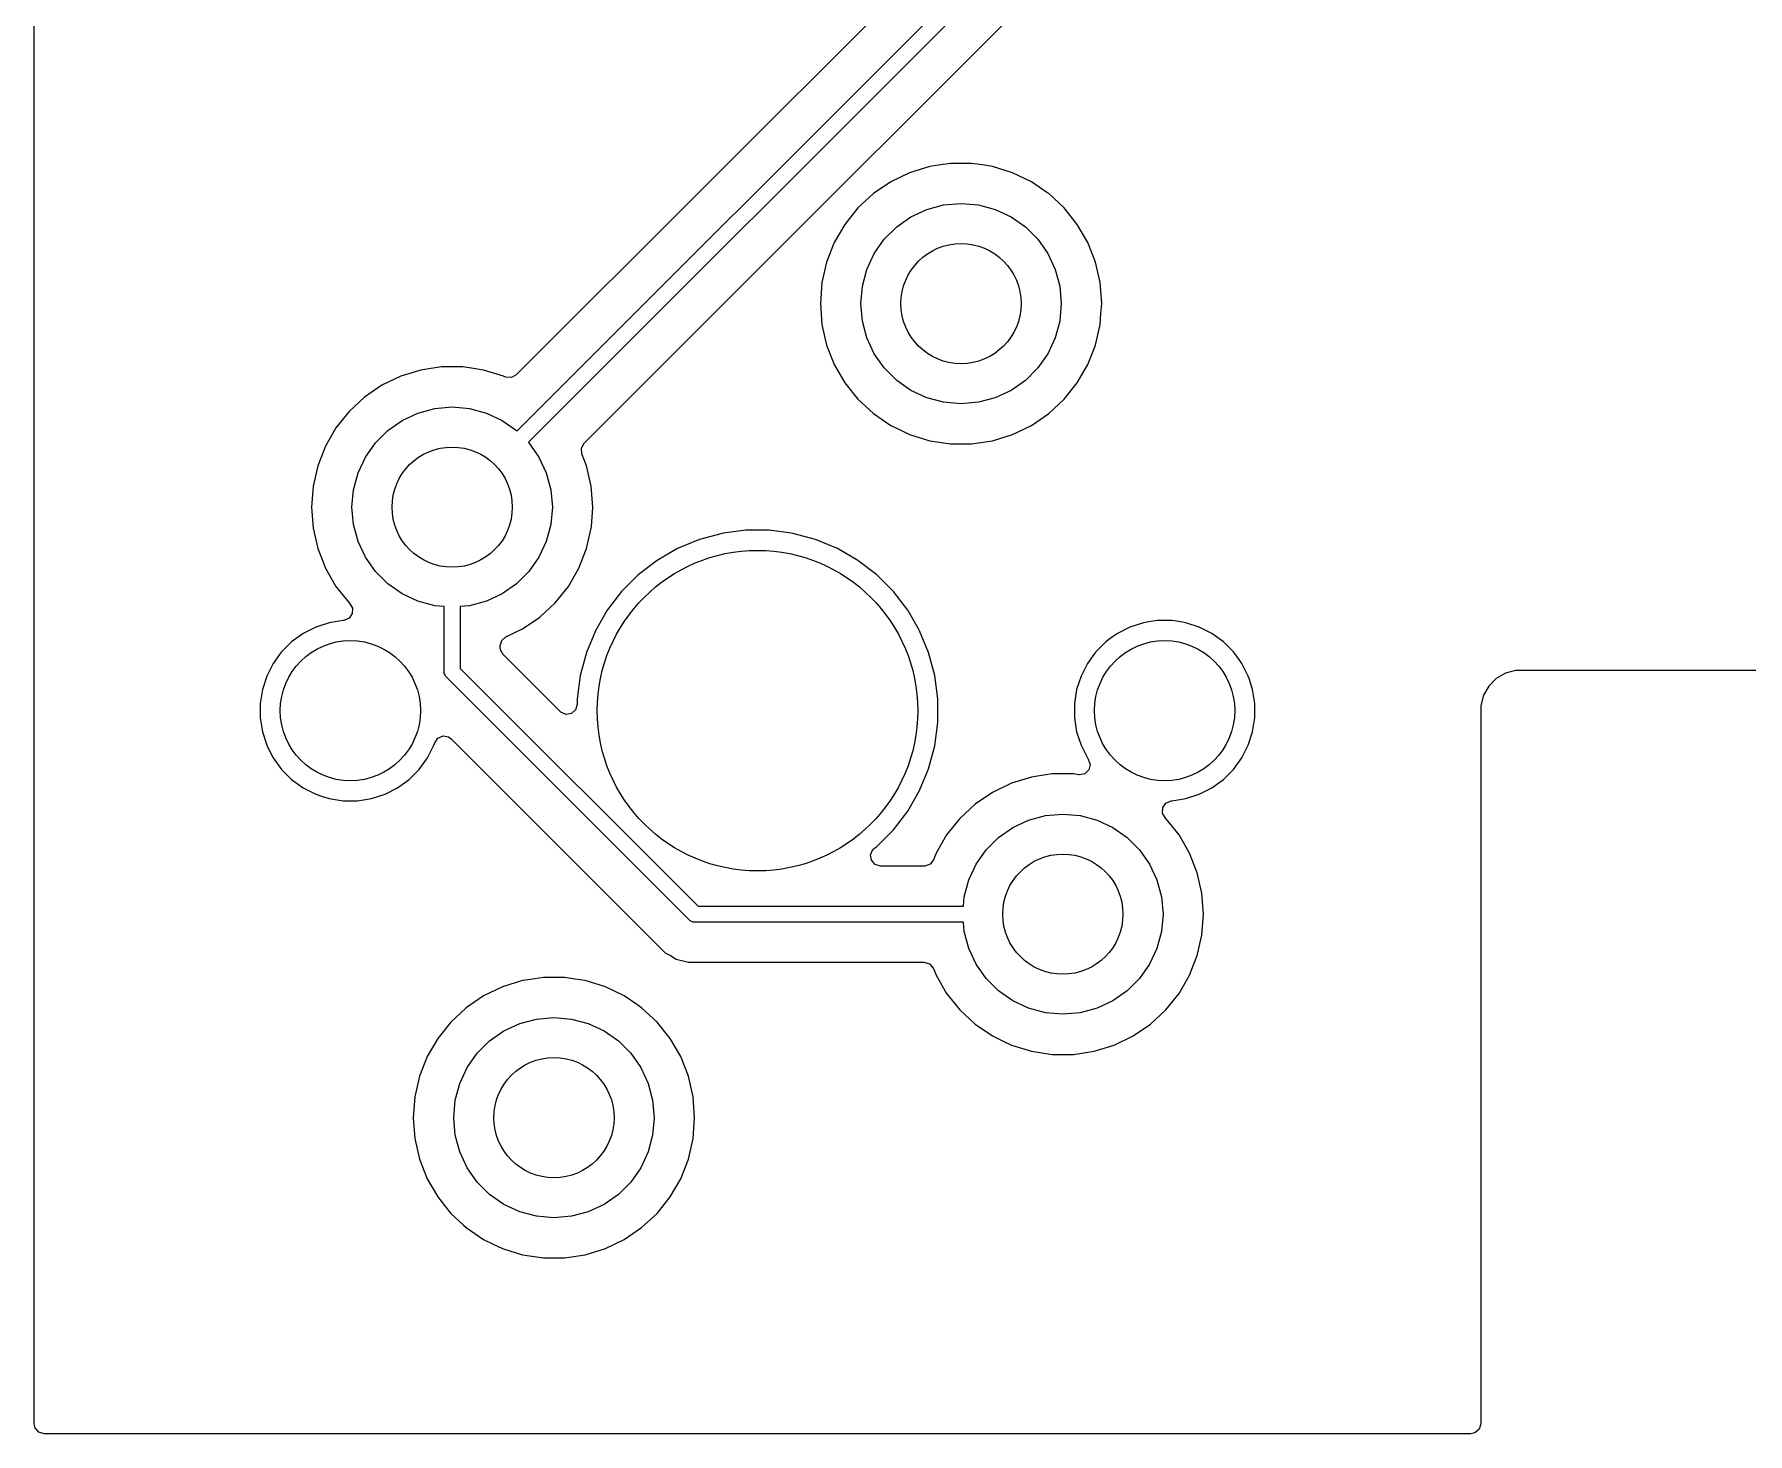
# Model space of a CAD drawing. Extents: x 98 to 223, y -135 to -41.
# Drawn here: x 97.97 to 119.35, y -111.74 to -94.27 of the extents above; entities that cross this region are included whole.
import ezdxf

# ---------------------------------------------------------------- set-up
doc = ezdxf.new("R2010")
doc.units = 0
doc.layers.add('BLACK', color=7, linetype='CONTINUOUS')

msp = doc.modelspace()

# ---------------------------------------------------------------- linework, layer by layer
at = {"layer": 'BLACK', "linetype": 'CONTINUOUS'}
for p, q in [((97.973, -107.791245), (97.973, -88.741245)), ((110.170681, -92.338833), (103.987895, -98.521618)), ((103.997309, -99.220018), (110.7075, -92.509828)), ((110.87821, -92.621961), (104.138731, -99.36144)), ((106.576738, -97.631245), (111.166006, -93.041978)), ((108.896173, -95.997188), (108.659803, -96.111017)), ((109.146876, -95.919856), (108.896173, -95.997188)), ((109.146882, -95.919855), (109.146876, -95.919856)), ((109.146885, -95.919854), (109.146882, -95.919855)), ((109.253998, -95.903709), (109.146885, -95.919854)), ((109.406312, -95.88075), (109.253998, -95.903709)), ((109.406318, -95.88075), (109.406312, -95.88075)), ((109.668682, -95.88075), (109.406318, -95.88075)), ((109.668687, -95.88075), (109.668682, -95.88075)), ((109.803323, -95.901044), (109.668687, -95.88075)), ((109.928115, -95.919854), (109.803323, -95.901044)), ((109.928119, -95.919855), (109.928115, -95.919854)), ((109.928123, -95.919856), (109.928119, -95.919855)), ((110.178827, -95.997188), (109.928123, -95.919856)), ((110.415196, -96.111017), (110.178825, -95.997188)), ((110.178825, -95.997188), (110.178827, -95.997188)), ((108.659802, -96.111018), (108.44302, -96.258817)), ((108.659803, -96.111017), (108.659802, -96.111018)), ((110.415197, -96.111018), (110.415196, -96.111017)), ((110.4152, -96.11102), (110.415197, -96.111018)), ((110.415204, -96.111022), (110.4152, -96.11102)), ((110.609764, -96.243671), (110.415204, -96.111022)), ((108.44302, -96.258817), (108.250698, -96.437264)), ((109.109975, -96.456634), (109.32044, -96.40024)), ((109.32044, -96.40024), (109.5375, -96.38125)), ((109.5375, -96.38125), (109.75456, -96.40024)), ((109.75456, -96.40024), (109.965025, -96.456634)), ((110.631979, -96.258817), (110.609764, -96.243671)), ((110.824301, -96.437264), (110.631979, -96.258817)), ((108.250698, -96.437264), (108.087114, -96.642393)), ((108.734015, -96.673694), (108.9125, -96.548718)), ((108.9125, -96.548718), (109.109975, -96.456634)), ((109.965025, -96.456634), (110.1625, -96.548718)), ((110.1625, -96.548718), (110.340985, -96.673694)), ((110.824304, -96.437268), (110.824301, -96.437264)), ((110.824305, -96.437269), (110.824304, -96.437268)), ((110.987886, -96.642393), (110.824305, -96.437269)), ((108.087114, -96.642393), (107.955932, -96.869606)), ((108.454968, -97.00625), (108.579944, -96.827765)), ((108.579944, -96.827765), (108.734015, -96.673694)), ((110.340985, -96.673694), (110.495056, -96.827765)), ((110.495056, -96.827765), (110.620032, -97.00625)), ((111.119068, -96.869607), (110.987886, -96.642393)), ((107.955932, -96.869606), (107.860082, -97.113828)), ((108.362884, -97.203725), (108.454968, -97.00625)), ((110.620032, -97.00625), (110.712116, -97.203725)), ((111.21492, -97.113834), (111.119068, -96.869607)), ((107.860076, -97.113847), (107.801697, -97.369624)), ((107.860082, -97.113828), (107.860076, -97.113847)), ((108.30649, -97.41419), (108.362884, -97.203725)), ((110.712116, -97.203725), (110.76851, -97.41419)), ((111.273302, -97.36962), (111.21492, -97.113834)), ((107.801696, -97.369629), (107.782092, -97.631245)), ((107.801697, -97.369624), (107.801696, -97.369629)), ((108.2875, -97.63125), (108.30649, -97.41419)), ((110.76851, -97.41419), (110.7875, -97.63125)), ((111.273302, -97.369624), (111.273302, -97.36962)), ((111.273303, -97.369629), (111.273302, -97.369624)), ((111.292908, -97.631245), (111.273303, -97.369629)), ((104.834676, -99.373307), (106.576738, -97.631245)), ((107.782092, -97.631245), (107.782092, -97.631254)), ((107.782092, -97.631254), (107.801696, -97.89287)), ((108.30649, -97.84831), (108.2875, -97.63125)), ((110.7875, -97.63125), (110.76851, -97.84831)), ((111.283592, -97.755564), (111.292908, -97.631254)), ((111.292908, -97.631254), (111.292908, -97.631245)), ((107.801696, -97.89287), (107.801697, -97.892875)), ((107.801697, -97.892875), (107.860076, -98.148652)), ((108.362884, -98.058775), (108.30649, -97.84831)), ((110.76851, -97.84831), (110.712116, -98.058775)), ((111.21492, -98.148666), (111.273302, -97.89288)), ((111.273302, -97.89288), (111.283592, -97.755564)), ((108.454968, -98.25625), (108.362884, -98.058775)), ((110.712116, -98.058775), (110.620032, -98.25625)), ((107.860076, -98.148652), (107.860078, -98.148661)), ((107.860078, -98.148661), (107.86008, -98.148666)), ((107.86008, -98.148666), (107.955932, -98.392893)), ((108.579944, -98.434735), (108.454968, -98.25625)), ((110.620032, -98.25625), (110.495056, -98.434735)), ((111.119068, -98.392893), (111.168774, -98.266245)), ((111.168774, -98.266245), (111.21492, -98.148666)), ((102.546173, -98.537188), (102.309803, -98.651017)), ((102.796876, -98.459856), (102.546173, -98.537188)), ((102.796882, -98.459855), (102.796876, -98.459856)), ((102.796885, -98.459854), (102.796882, -98.459855)), ((102.894747, -98.445103), (102.796885, -98.459854)), ((103.056312, -98.42075), (102.894747, -98.445103)), ((103.056318, -98.42075), (103.056312, -98.42075)), ((103.318682, -98.42075), (103.056318, -98.42075)), ((103.318687, -98.42075), (103.318682, -98.42075)), ((103.453323, -98.441044), (103.318687, -98.42075)), ((103.578115, -98.459854), (103.453323, -98.441044)), ((103.578119, -98.459855), (103.578115, -98.459854)), ((103.578123, -98.459856), (103.578119, -98.459855)), ((103.828824, -98.537187), (103.578123, -98.459856)), ((103.846416, -98.545659), (103.828824, -98.537187)), ((103.85688, -98.550119), (103.846416, -98.545659)), ((103.926572, -98.555103), (103.85688, -98.550119)), ((103.987895, -98.521618), (103.926572, -98.555103)), ((107.955932, -98.392893), (108.087114, -98.620107)), ((108.734015, -98.588806), (108.579944, -98.434735)), ((110.495056, -98.434735), (110.340985, -98.588806)), ((110.987886, -98.620107), (111.119068, -98.392893)), ((102.309802, -98.651018), (102.09302, -98.798817)), ((102.309803, -98.651017), (102.309802, -98.651018)), ((108.087114, -98.620107), (108.200933, -98.762831)), ((108.200933, -98.762831), (108.250698, -98.825235)), ((108.9125, -98.713782), (108.734015, -98.588806)), ((109.109975, -98.805866), (108.9125, -98.713782)), ((110.1625, -98.713782), (109.965025, -98.805866)), ((110.340985, -98.588806), (110.1625, -98.713782)), ((110.824305, -98.825231), (110.987886, -98.620107)), ((101.900698, -98.977264), (101.737114, -99.182393)), ((102.09302, -98.798817), (101.900698, -98.977264)), ((102.759975, -98.996634), (102.97044, -98.94024)), ((102.97044, -98.94024), (103.1875, -98.92125)), ((103.1875, -98.92125), (103.40456, -98.94024)), ((103.40456, -98.94024), (103.615025, -98.996634)), ((108.250698, -98.825235), (108.347719, -98.915256)), ((108.347719, -98.915256), (108.443021, -99.003683)), ((109.32044, -98.86226), (109.109975, -98.805866)), ((109.5375, -98.88125), (109.32044, -98.86226)), ((109.75456, -98.86226), (109.5375, -98.88125)), ((109.965025, -98.805866), (109.75456, -98.86226)), ((110.631979, -99.003683), (110.824305, -98.825231)), ((101.737114, -99.182393), (101.605932, -99.409606)), ((102.384015, -99.213694), (102.5625, -99.088718)), ((102.5625, -99.088718), (102.759975, -98.996634)), ((103.615025, -98.996634), (103.8125, -99.088718)), ((103.8125, -99.088718), (103.990985, -99.213694)), ((108.443021, -99.003683), (108.659796, -99.151478)), ((108.659796, -99.151478), (108.659801, -99.15148)), ((108.659801, -99.15148), (108.659802, -99.151481)), ((108.659802, -99.151481), (108.659803, -99.151482)), ((108.659803, -99.151482), (108.785343, -99.211938)), ((110.178823, -99.265313), (110.415204, -99.151478)), ((110.415204, -99.151478), (110.631979, -99.003683)), ((101.605932, -99.409606), (101.510082, -99.653828)), ((102.104968, -99.54625), (102.229944, -99.367765)), ((102.229944, -99.367765), (102.384015, -99.213694)), ((103.990985, -99.213694), (103.997309, -99.220018)), ((104.138731, -99.36144), (104.145056, -99.367765)), ((104.145056, -99.367765), (104.270032, -99.54625)), ((104.80082, -99.436634), (104.833258, -99.37475)), ((104.833258, -99.37475), (104.834676, -99.373307)), ((108.785343, -99.211938), (108.896173, -99.265311)), ((108.896173, -99.265311), (108.896174, -99.265311)), ((108.896174, -99.265311), (108.896177, -99.265313)), ((108.896177, -99.265313), (109.146885, -99.342646)), ((109.146885, -99.342646), (109.406318, -99.38175)), ((109.406318, -99.38175), (109.668682, -99.38175)), ((109.668682, -99.38175), (109.928115, -99.342646)), ((109.928115, -99.342646), (110.178823, -99.265313)), ((102.012884, -99.743725), (102.104968, -99.54625)), ((104.270032, -99.54625), (104.362116, -99.743725)), ((104.806988, -99.506226), (104.80082, -99.436634)), ((104.86492, -99.653834), (104.806988, -99.506226)), ((101.510076, -99.653847), (101.451697, -99.909624)), ((101.510082, -99.653828), (101.510076, -99.653847)), ((101.95649, -99.95419), (102.012884, -99.743725)), ((104.362116, -99.743725), (104.41851, -99.95419)), ((104.923302, -99.90962), (104.86492, -99.653834)), ((101.451696, -99.909629), (101.432092, -100.171245)), ((101.451697, -99.909624), (101.451696, -99.909629)), ((101.9375, -100.17125), (101.95649, -99.95419)), ((104.41851, -99.95419), (104.4375, -100.17125)), ((104.923302, -99.909624), (104.923302, -99.90962)), ((104.923303, -99.909629), (104.923302, -99.909624)), ((104.942908, -100.171245), (104.923303, -99.909629)), ((101.432092, -100.171245), (101.432092, -100.171254)), ((101.432092, -100.171254), (101.451696, -100.43287)), ((101.95649, -100.38831), (101.9375, -100.17125)), ((104.4375, -100.17125), (104.41851, -100.38831)), ((104.924462, -100.417405), (104.942908, -100.171254)), ((104.942908, -100.171254), (104.942908, -100.171245)), ((101.451696, -100.43287), (101.451697, -100.432875)), ((101.451697, -100.432875), (101.510076, -100.688652)), ((102.012884, -100.598775), (101.95649, -100.38831)), ((104.41851, -100.38831), (104.362116, -100.598775)), ((104.86492, -100.688666), (104.923302, -100.43288)), ((104.923302, -100.43288), (104.924462, -100.417405)), ((106.849986, -100.46075), (106.571585, -100.497403)), ((106.849994, -100.46075), (106.849986, -100.46075)), ((107.145006, -100.46075), (106.849994, -100.46075)), ((107.145013, -100.46075), (107.145006, -100.46075)), ((107.388613, -100.492821), (107.145013, -100.46075)), ((101.510076, -100.688652), (101.510078, -100.688661)), ((101.510078, -100.688661), (101.51008, -100.688666)), ((101.51008, -100.688666), (101.605932, -100.932893)), ((102.104968, -100.79625), (102.012884, -100.598775)), ((104.362116, -100.598775), (104.270032, -100.79625)), ((104.769068, -100.932893), (104.86492, -100.688666)), ((105.999989, -100.688508), (105.744506, -100.836011)), ((105.999999, -100.688504), (105.999989, -100.688508)), ((106.272538, -100.575614), (105.999999, -100.688504)), ((106.272548, -100.575611), (106.272538, -100.575614)), ((106.557507, -100.499257), (106.272548, -100.575611)), ((106.571585, -100.497403), (106.557507, -100.499257)), ((107.437493, -100.499257), (107.388613, -100.492821)), ((107.722452, -100.575611), (107.437493, -100.499257)), ((107.722454, -100.575612), (107.722452, -100.575611)), ((107.722461, -100.575614), (107.722454, -100.575612)), ((107.995, -100.688504), (107.722461, -100.575614)), ((107.99501, -100.688508), (107.995, -100.688504)), ((108.250493, -100.836011), (107.99501, -100.688508)), ((102.229944, -100.974735), (102.104968, -100.79625)), ((104.270032, -100.79625), (104.145056, -100.974735)), ((105.744506, -100.836011), (105.510459, -101.015602)), ((108.48454, -101.015602), (108.250493, -100.836011)), ((101.605932, -100.932893), (101.737114, -101.160107)), ((102.384015, -101.128806), (102.229944, -100.974735)), ((102.5625, -101.253782), (102.384015, -101.128806)), ((103.990985, -101.128806), (103.8125, -101.253782)), ((104.145056, -100.974735), (103.990985, -101.128806)), ((104.637886, -101.160107), (104.769068, -100.932893)), ((105.510452, -101.015608), (105.301858, -101.224202)), ((105.510459, -101.015602), (105.510452, -101.015608)), ((108.484547, -101.015608), (108.48454, -101.015602)), ((108.693141, -101.224202), (108.484547, -101.015608)), ((101.737114, -101.160107), (101.790982, -101.227655)), ((101.790982, -101.227655), (101.900697, -101.365234)), ((102.759975, -101.345866), (102.5625, -101.253782)), ((103.8125, -101.253782), (103.615025, -101.345866)), ((104.474305, -101.365231), (104.637886, -101.160107)), ((105.301852, -101.224209), (105.122261, -101.458256)), ((105.301858, -101.224202), (105.301852, -101.224209)), ((108.693147, -101.224209), (108.693141, -101.224202)), ((108.872738, -101.458256), (108.693147, -101.224209)), ((101.94026, -101.500824), (101.900511, -101.558285)), ((101.900697, -101.365234), (101.906877, -101.370967)), ((101.906877, -101.370967), (101.942633, -101.430994)), ((101.942633, -101.430994), (101.94026, -101.500824)), ((102.97044, -101.40226), (102.759975, -101.345866)), ((103.0875, -101.412501), (102.97044, -101.40226)), ((103.0875, -102.224652), (103.0875, -101.412501)), ((103.40456, -101.40226), (103.2875, -101.412501)), ((103.2875, -101.412501), (103.2875, -102.18323)), ((103.615025, -101.345866), (103.40456, -101.40226)), ((104.065204, -101.691478), (104.281979, -101.543683)), ((104.281979, -101.543683), (104.474305, -101.365231)), ((105.122261, -101.458256), (104.974758, -101.713739)), ((109.007388, -101.691478), (108.872738, -101.458256)), ((101.327609, -101.748636), (101.269072, -101.791166)), ((101.485457, -101.668207), (101.327609, -101.748636)), ((101.48546, -101.668206), (101.485457, -101.668207)), ((101.653943, -101.613464), (101.48546, -101.668206)), ((101.828928, -101.585748), (101.653943, -101.613464)), ((101.832288, -101.585484), (101.828928, -101.585748)), ((101.836006, -101.585134), (101.832288, -101.585484)), ((101.900511, -101.558285), (101.836006, -101.585134)), ((103.858198, -101.791166), (104.065204, -101.691478)), ((104.974754, -101.713749), (104.861864, -101.986288)), ((104.974758, -101.713739), (104.974754, -101.713749)), ((109.020243, -101.713743), (109.007388, -101.691478)), ((109.133139, -101.986298), (109.020243, -101.713743)), ((111.487609, -101.748636), (111.429072, -101.791166)), ((111.645457, -101.668207), (111.487609, -101.748636)), ((111.64546, -101.668206), (111.645457, -101.668207)), ((111.813943, -101.613464), (111.64546, -101.668206)), ((111.930595, -101.594988), (111.813943, -101.613464)), ((111.988921, -101.58575), (111.930595, -101.594988)), ((112.166079, -101.58575), (111.988921, -101.58575)), ((112.253567, -101.599607), (112.166079, -101.58575)), ((112.341056, -101.613464), (112.253567, -101.599607)), ((112.509539, -101.668206), (112.341056, -101.613464)), ((112.509542, -101.668207), (112.509539, -101.668206)), ((112.66739, -101.748636), (112.509542, -101.668207)), ((112.810714, -101.852767), (112.66739, -101.748636)), ((101.059017, -101.978036), (101.034169, -102.012236)), ((101.059019, -101.978034), (101.059017, -101.978036)), ((101.184283, -101.852769), (101.059019, -101.978033)), ((101.059019, -101.978033), (101.059019, -101.978034)), ((101.184284, -101.852769), (101.184283, -101.852769)), ((101.184286, -101.852767), (101.184284, -101.852769)), ((101.269072, -101.791166), (101.184286, -101.852767)), ((103.788, -101.902886), (103.807685, -101.835847)), ((103.788, -101.924555), (103.788, -101.902886)), ((103.790834, -101.950913), (103.788, -101.924555)), ((103.824319, -102.012236), (103.790834, -101.950913)), ((103.807685, -101.835847), (103.858198, -101.791166)), ((111.219017, -101.978036), (111.194169, -102.012236)), ((111.219019, -101.978034), (111.219017, -101.978036)), ((111.344283, -101.852769), (111.219019, -101.978033)), ((111.219019, -101.978033), (111.219019, -101.978034)), ((111.344284, -101.852769), (111.344283, -101.852769)), ((111.344286, -101.852767), (111.344284, -101.852769)), ((111.429072, -101.791166), (111.344286, -101.852767)), ((112.935983, -101.978036), (112.810714, -101.852767)), ((113.014968, -102.08675), (112.935983, -101.978036)), ((100.954886, -102.121359), (100.874457, -102.279207)), ((101.034169, -102.012236), (100.954886, -102.121359)), ((103.2875, -102.18323), (106.25552, -105.15125)), ((104.535319, -102.723236), (103.824319, -102.012236)), ((104.825672, -102.12136), (104.785508, -102.271254)), ((104.861861, -101.986298), (104.825672, -102.12136)), ((104.861864, -101.986288), (104.861861, -101.986298)), ((109.209493, -102.271257), (109.133139, -101.986298)), ((111.114886, -102.121359), (111.034457, -102.279207)), ((111.194169, -102.012236), (111.114886, -102.121359)), ((113.040113, -102.121359), (113.014968, -102.08675)), ((113.120542, -102.279207), (113.040113, -102.121359)), ((100.874456, -102.27921), (100.819714, -102.447693)), ((100.874457, -102.279207), (100.874456, -102.27921)), ((103.089421, -102.244161), (103.0875, -102.224652)), ((103.104353, -102.280209), (103.089421, -102.244161)), ((103.116789, -102.295363), (103.104353, -102.280209)), ((106.143387, -105.321961), (103.116789, -102.295363)), ((104.785506, -102.271265), (104.747, -102.563736)), ((104.785508, -102.271254), (104.785506, -102.271265)), ((109.248, -102.563744), (109.209493, -102.271257)), ((111.034456, -102.27921), (110.979714, -102.447693)), ((111.034457, -102.279207), (111.034456, -102.27921)), ((113.120543, -102.27921), (113.120542, -102.279207)), ((113.130791, -102.310752), (113.120543, -102.27921)), ((113.175286, -102.447695), (113.130791, -102.310752)), ((116.122, -102.403936), (116.056108, -102.518062)), ((116.122002, -102.403933), (116.122, -102.403936)), ((116.215183, -102.310752), (116.122002, -102.403933)), ((116.215186, -102.31075), (116.215183, -102.310752)), ((116.329312, -102.244858), (116.215186, -102.31075)), ((116.456608, -102.21075), (116.329312, -102.244858)), ((134.948, -102.21075), (116.456608, -102.21075)), ((100.819714, -102.447693), (100.792, -102.622671)), ((100.792, -102.622671), (100.792, -102.799828)), ((104.747, -102.563736), (104.747, -102.635555)), ((109.248, -102.858756), (109.248, -102.563744)), ((110.979714, -102.447693), (110.952, -102.622671)), ((110.952, -102.622671), (110.952, -102.799828)), ((113.203, -102.622671), (113.175286, -102.447695)), ((113.203, -102.799829), (113.203, -102.622671)), ((116.056108, -102.518062), (116.022, -102.645358)), ((100.792, -102.799828), (100.819714, -102.974806)), ((104.541797, -102.729268), (104.535319, -102.723236)), ((104.605353, -102.758293), (104.541797, -102.729268)), ((104.674511, -102.748349), (104.605353, -102.758293)), ((104.727315, -102.702594), (104.674511, -102.748349)), ((104.747, -102.635555), (104.727315, -102.702594)), ((110.952, -102.799828), (110.979714, -102.974806)), ((113.175286, -102.974805), (113.203, -102.799829)), ((116.022, -102.645358), (116.022, -111.61175)), ((100.819714, -102.974806), (100.874456, -103.143289)), ((103.010129, -103.054379), (103.074487, -103.02718)), ((103.074487, -103.02718), (103.143334, -103.039094)), ((103.143334, -103.039094), (103.176304, -103.062691)), ((109.209493, -103.151243), (109.248, -102.858756)), ((110.979714, -102.974806), (111.034456, -103.143289)), ((113.120542, -103.143292), (113.175286, -102.974805)), ((100.874456, -103.143289), (100.874457, -103.143292)), ((100.874457, -103.143292), (100.909339, -103.21175)), ((100.909339, -103.21175), (100.954886, -103.30114)), ((102.880114, -103.30114), (102.960542, -103.143292)), ((102.960542, -103.143292), (102.970692, -103.112054)), ((102.970692, -103.112054), (103.010129, -103.054379)), ((103.176304, -103.062691), (105.729237, -105.615624)), ((109.133139, -103.436202), (109.209493, -103.151243)), ((111.034456, -103.143289), (111.034457, -103.143292)), ((111.034457, -103.143292), (111.114887, -103.301142)), ((113.040114, -103.30114), (113.120542, -103.143292)), ((100.954886, -103.30114), (101.059017, -103.444464)), ((101.059017, -103.444464), (101.184286, -103.569733)), ((102.650714, -103.569733), (102.775983, -103.444464)), ((102.775983, -103.444464), (102.880114, -103.30114)), ((109.020243, -103.708757), (109.133139, -103.436202)), ((111.132951, -103.449332), (111.082844, -103.498026)), ((111.114887, -103.301142), (111.125298, -103.315472)), ((111.125298, -103.315472), (111.148777, -103.381279)), ((111.148777, -103.381279), (111.132951, -103.449332)), ((112.810714, -103.569733), (112.935983, -103.444464)), ((112.935983, -103.444464), (113.040114, -103.30114)), ((101.184286, -103.569733), (101.32761, -103.673864)), ((101.32761, -103.673864), (101.396077, -103.70875)), ((102.349542, -103.754292), (102.50739, -103.673864)), ((102.50739, -103.673864), (102.650714, -103.569733)), ((110.166173, -103.617188), (109.929803, -103.731017)), ((110.416876, -103.539856), (110.166173, -103.617188)), ((110.416882, -103.539855), (110.416876, -103.539856)), ((110.416885, -103.539854), (110.416882, -103.539855)), ((110.514747, -103.525103), (110.416885, -103.539854)), ((110.676312, -103.50075), (110.514747, -103.525103)), ((110.676318, -103.50075), (110.676312, -103.50075)), ((110.938682, -103.50075), (110.676318, -103.50075)), ((110.938689, -103.50075), (110.938682, -103.50075)), ((111.006498, -103.510971), (110.938689, -103.50075)), ((111.014366, -103.511901), (111.006498, -103.510971)), ((111.082844, -103.498026), (111.014366, -103.511901)), ((112.509542, -103.754292), (112.66739, -103.673864)), ((112.66739, -103.673864), (112.810714, -103.569733)), ((101.396077, -103.70875), (101.485457, -103.754292)), ((101.485457, -103.754292), (101.48546, -103.754293)), ((101.48546, -103.754293), (101.569701, -103.781664)), ((101.569701, -103.781664), (101.653945, -103.809036)), ((101.653945, -103.809036), (101.828921, -103.83675)), ((101.828921, -103.83675), (101.828922, -103.83675)), ((101.828922, -103.83675), (102.006078, -103.83675)), ((102.006078, -103.83675), (102.006079, -103.83675)), ((102.006079, -103.83675), (102.181055, -103.809036)), ((102.181055, -103.809036), (102.349542, -103.754292)), ((108.872738, -103.964244), (109.020243, -103.708757)), ((109.71302, -103.878817), (109.520698, -104.057264)), ((109.929802, -103.731018), (109.71302, -103.878817)), ((109.929803, -103.731017), (109.929802, -103.731018)), ((112.054739, -103.921675), (112.094488, -103.864214)), ((112.094488, -103.864214), (112.158993, -103.837365)), ((112.158993, -103.837365), (112.162727, -103.837014)), ((112.162727, -103.837014), (112.166076, -103.83675)), ((112.166076, -103.83675), (112.166079, -103.83675)), ((112.166079, -103.83675), (112.341055, -103.809036)), ((112.341055, -103.809036), (112.509542, -103.754292)), ((108.693146, -104.198292), (108.872738, -103.964244)), ((109.520698, -104.057264), (109.357114, -104.262393)), ((110.1825, -104.168718), (110.379975, -104.076634)), ((110.379975, -104.076634), (110.59044, -104.02024)), ((110.59044, -104.02024), (110.8075, -104.00125)), ((110.8075, -104.00125), (111.02456, -104.02024)), ((111.02456, -104.02024), (111.235025, -104.076634)), ((111.235025, -104.076634), (111.4325, -104.168718)), ((112.052366, -103.991504), (112.054739, -103.921675)), ((112.088122, -104.051531), (112.052366, -103.991504)), ((112.094298, -104.057261), (112.088122, -104.051531)), ((112.094299, -104.057262), (112.094298, -104.057261)), ((112.094303, -104.057267), (112.094299, -104.057262)), ((112.094305, -104.057269), (112.094303, -104.057267)), ((112.257886, -104.262393), (112.094305, -104.057269)), ((108.484542, -104.406896), (108.693146, -104.198292)), ((109.357114, -104.262393), (109.225935, -104.4896)), ((109.849944, -104.447765), (110.004015, -104.293694)), ((110.004015, -104.293694), (110.1825, -104.168718)), ((111.4325, -104.168718), (111.610985, -104.293694)), ((111.610985, -104.293694), (111.765056, -104.447765)), ((112.389068, -104.489607), (112.257886, -104.262393)), ((108.4093, -104.509103), (108.438325, -104.445547)), ((108.419244, -104.578261), (108.4093, -104.509103)), ((108.438325, -104.445547), (108.456552, -104.428374)), ((108.456552, -104.428374), (108.469179, -104.418684)), ((108.469179, -104.418684), (108.484542, -104.406896)), ((109.225932, -104.489607), (109.193573, -104.572055)), ((109.225935, -104.4896), (109.225932, -104.489605)), ((109.225932, -104.489605), (109.225932, -104.489607)), ((109.724968, -104.62625), (109.849944, -104.447765)), ((111.765056, -104.447765), (111.890032, -104.62625)), ((112.48492, -104.733834), (112.389068, -104.489607)), ((108.464999, -104.631065), (108.419244, -104.578261)), ((108.532038, -104.65075), (108.464999, -104.631065)), ((109.078147, -104.65075), (108.532038, -104.65075)), ((109.08489, -104.650567), (109.078147, -104.65075)), ((109.15076, -104.627266), (109.08489, -104.650567)), ((109.193573, -104.572055), (109.15076, -104.627266)), ((109.632884, -104.823725), (109.724968, -104.62625)), ((111.890032, -104.62625), (111.982116, -104.823725)), ((112.543302, -104.98962), (112.48492, -104.733834)), ((109.57649, -105.03419), (109.632884, -104.823725)), ((111.982116, -104.823725), (112.03851, -105.03419)), ((106.25552, -105.15125), (109.566249, -105.15125)), ((109.566249, -105.15125), (109.57649, -105.03419)), ((112.03851, -105.03419), (112.0575, -105.25125)), ((112.562908, -105.25125), (112.543302, -104.98962)), ((106.158541, -105.334397), (106.143387, -105.321961)), ((106.194589, -105.349329), (106.158541, -105.334397)), ((106.214098, -105.35125), (106.194589, -105.349329)), ((109.566249, -105.35125), (106.214098, -105.35125)), ((109.57649, -105.46831), (109.566249, -105.35125)), ((112.0575, -105.25125), (112.03851, -105.46831)), ((112.543302, -105.51288), (112.562908, -105.25125)), ((105.729237, -105.615624), (105.729247, -105.615635)), ((105.729247, -105.615635), (105.733577, -105.619965)), ((109.632884, -105.678775), (109.57649, -105.46831)), ((112.03851, -105.46831), (111.982116, -105.678775)), ((112.48492, -105.768666), (112.543302, -105.51288)), ((105.733577, -105.619965), (105.733578, -105.619966)), ((105.733578, -105.619966), (105.845382, -105.73177)), ((105.845382, -105.73177), (105.845384, -105.731771)), ((105.845384, -105.731771), (105.845385, -105.731772)), ((105.845385, -105.731772), (105.860907, -105.740733)), ((105.860907, -105.740733), (105.909874, -105.769004)), ((105.909874, -105.769004), (105.982313, -105.810827)), ((105.982313, -105.810827), (106.135041, -105.851751)), ((109.724968, -105.87625), (109.632884, -105.678775)), ((111.982116, -105.678775), (111.890032, -105.87625)), ((112.389068, -106.012893), (112.48492, -105.768666)), ((104.326312, -106.04075), (104.164747, -106.065103)), ((104.326318, -106.04075), (104.326312, -106.04075)), ((104.588682, -106.04075), (104.326318, -106.04075)), ((104.588687, -106.04075), (104.588682, -106.04075)), ((104.723323, -106.061044), (104.588687, -106.04075)), ((106.135041, -105.851751), (106.135044, -105.851751)), ((106.135044, -105.851751), (106.300751, -105.851751)), ((106.300751, -105.851751), (106.300767, -105.85175)), ((106.300767, -105.85175), (109.078147, -105.85175)), ((109.078147, -105.85175), (109.145186, -105.871435)), ((109.145186, -105.871435), (109.190941, -105.924239)), ((109.190941, -105.924239), (109.193558, -105.930407)), ((109.193558, -105.930407), (109.225932, -106.012893)), ((109.225932, -106.012893), (109.225934, -106.012896)), ((109.225934, -106.012896), (109.225935, -106.012899)), ((109.225935, -106.012899), (109.264593, -106.079856)), ((109.849944, -106.054735), (109.724968, -105.87625)), ((111.890032, -105.87625), (111.765056, -106.054735)), ((112.257886, -106.240107), (112.389068, -106.012893)), ((103.816173, -106.157188), (103.579803, -106.271017)), ((104.066876, -106.079856), (103.816173, -106.157188)), ((104.066882, -106.079855), (104.066876, -106.079856)), ((104.066885, -106.079854), (104.066882, -106.079855)), ((104.164747, -106.065103), (104.066885, -106.079854)), ((104.848115, -106.079854), (104.723323, -106.061044)), ((104.848119, -106.079855), (104.848115, -106.079854)), ((104.848123, -106.079856), (104.848119, -106.079855)), ((105.098827, -106.157188), (104.848123, -106.079856)), ((105.335196, -106.271017), (105.098825, -106.157188)), ((105.098825, -106.157188), (105.098827, -106.157188)), ((109.264593, -106.079856), (109.357114, -106.240107)), ((109.357114, -106.240107), (109.467422, -106.378429)), ((110.004015, -106.208806), (109.849944, -106.054735)), ((110.1825, -106.333782), (110.004015, -106.208806)), ((111.610985, -106.208806), (111.4325, -106.333782)), ((111.765056, -106.054735), (111.610985, -106.208806)), ((112.094305, -106.445231), (112.257886, -106.240107)), ((103.36302, -106.418817), (103.170698, -106.597264)), ((103.579802, -106.271018), (103.36302, -106.418817)), ((103.579803, -106.271017), (103.579802, -106.271018)), ((105.335197, -106.271018), (105.335196, -106.271017)), ((105.3352, -106.27102), (105.335197, -106.271018)), ((105.335204, -106.271022), (105.3352, -106.27102)), ((105.492748, -106.378434), (105.335204, -106.271022)), ((105.551979, -106.418817), (105.492748, -106.378434)), ((105.744301, -106.597264), (105.551979, -106.418817)), ((109.467422, -106.378429), (109.520698, -106.445235)), ((109.520698, -106.445235), (109.652831, -106.567835)), ((110.379975, -106.425866), (110.1825, -106.333782)), ((110.59044, -106.48226), (110.379975, -106.425866)), ((111.235025, -106.425866), (111.02456, -106.48226)), ((111.4325, -106.333782), (111.235025, -106.425866)), ((111.901979, -106.623683), (112.094305, -106.445231)), ((103.170698, -106.597264), (103.007114, -106.802393)), ((103.8325, -106.708718), (104.029975, -106.616634)), ((104.029975, -106.616634), (104.24044, -106.56024)), ((104.24044, -106.56024), (104.4575, -106.54125)), ((104.4575, -106.54125), (104.67456, -106.56024)), ((104.67456, -106.56024), (104.885025, -106.616634)), ((104.885025, -106.616634), (105.0825, -106.708718)), ((105.744304, -106.597268), (105.744301, -106.597264)), ((105.744305, -106.597269), (105.744304, -106.597268)), ((105.907886, -106.802393), (105.744305, -106.597269)), ((109.652831, -106.567835), (109.713021, -106.623683)), ((109.713021, -106.623683), (109.929796, -106.771478)), ((110.8075, -106.50125), (110.59044, -106.48226)), ((111.02456, -106.48226), (110.8075, -106.50125)), ((111.685204, -106.771478), (111.901979, -106.623683)), ((103.007114, -106.802393), (102.875932, -107.029606)), ((103.499944, -106.987765), (103.654015, -106.833694)), ((103.654015, -106.833694), (103.8325, -106.708718)), ((105.0825, -106.708718), (105.260985, -106.833694)), ((105.260985, -106.833694), (105.415056, -106.987765)), ((106.039068, -107.029607), (105.907886, -106.802393)), ((109.929796, -106.771478), (109.929801, -106.77148)), ((109.929801, -106.77148), (109.929802, -106.771481)), ((109.929802, -106.771481), (109.929803, -106.771482)), ((109.929803, -106.771482), (110.055343, -106.831938)), ((110.055343, -106.831938), (110.166173, -106.885311)), ((110.166173, -106.885311), (110.166174, -106.885311)), ((110.166174, -106.885311), (110.166177, -106.885313)), ((110.166177, -106.885313), (110.416885, -106.962646)), ((111.198115, -106.962646), (111.448823, -106.885313)), ((111.448823, -106.885313), (111.685204, -106.771478)), ((102.875932, -107.029606), (102.780082, -107.273828)), ((103.374968, -107.16625), (103.499944, -106.987765)), ((105.415056, -106.987765), (105.540032, -107.16625)), ((106.13492, -107.273834), (106.039068, -107.029607)), ((110.416885, -106.962646), (110.676318, -107.00175)), ((110.676318, -107.00175), (110.938682, -107.00175)), ((110.938682, -107.00175), (111.198115, -106.962646)), ((102.780076, -107.273847), (102.721697, -107.529624)), ((102.780082, -107.273828), (102.780076, -107.273847)), ((103.282884, -107.363725), (103.374968, -107.16625)), ((105.540032, -107.16625), (105.632116, -107.363725)), ((106.193302, -107.52962), (106.13492, -107.273834)), ((102.721696, -107.529629), (102.702092, -107.791245)), ((102.721697, -107.529624), (102.721696, -107.529629)), ((103.22649, -107.57419), (103.282884, -107.363725)), ((105.632116, -107.363725), (105.68851, -107.57419)), ((106.193302, -107.529624), (106.193302, -107.52962)), ((106.193303, -107.529629), (106.193302, -107.529624)), ((106.212908, -107.791245), (106.193303, -107.529629)), ((103.2075, -107.79125), (103.22649, -107.57419)), ((105.68851, -107.57419), (105.7075, -107.79125)), ((97.973, -111.61175), (97.973, -107.791245)), ((102.702092, -107.791245), (102.702092, -107.791254)), ((102.702092, -107.791254), (102.721696, -108.05287)), ((103.22649, -108.00831), (103.2075, -107.79125)), ((105.7075, -107.79125), (105.68851, -108.00831)), ((106.193303, -108.05287), (106.212908, -107.791254)), ((106.212908, -107.791254), (106.212908, -107.791245)), ((102.721696, -108.05287), (102.721697, -108.052875)), ((102.721697, -108.052875), (102.780076, -108.308652)), ((103.282884, -108.218775), (103.22649, -108.00831)), ((105.68851, -108.00831), (105.632116, -108.218775)), ((106.13492, -108.308666), (106.193302, -108.05288)), ((106.193302, -108.05288), (106.193303, -108.05287)), ((102.780076, -108.308652), (102.780078, -108.308661)), ((102.780078, -108.308661), (102.78008, -108.308666)), ((102.78008, -108.308666), (102.875932, -108.552893)), ((103.374968, -108.41625), (103.282884, -108.218775)), ((105.632116, -108.218775), (105.540032, -108.41625)), ((106.039068, -108.552893), (106.13492, -108.308666)), ((102.875932, -108.552893), (103.007114, -108.780107)), ((103.499944, -108.594735), (103.374968, -108.41625)), ((103.654015, -108.748806), (103.499944, -108.594735)), ((105.415056, -108.594735), (105.260985, -108.748806)), ((105.540032, -108.41625), (105.415056, -108.594735)), ((105.907886, -108.780107), (106.039068, -108.552893)), ((103.007114, -108.780107), (103.093254, -108.888123)), ((103.8325, -108.873782), (103.654015, -108.748806)), ((105.260985, -108.748806), (105.0825, -108.873782)), ((105.744305, -108.985231), (105.907886, -108.780107)), ((103.093254, -108.888123), (103.170698, -108.985235)), ((103.170698, -108.985235), (103.32907, -109.132181)), ((104.029975, -108.965866), (103.8325, -108.873782)), ((104.24044, -109.02226), (104.029975, -108.965866)), ((104.4575, -109.04125), (104.24044, -109.02226)), ((104.67456, -109.02226), (104.4575, -109.04125)), ((104.885025, -108.965866), (104.67456, -109.02226)), ((105.0825, -108.873782), (104.885025, -108.965866)), ((105.551979, -109.163683), (105.744305, -108.985231)), ((103.32907, -109.132181), (103.363021, -109.163683)), ((103.363021, -109.163683), (103.579796, -109.311478)), ((105.335204, -109.311478), (105.551979, -109.163683)), ((103.579796, -109.311478), (103.579801, -109.31148)), ((103.579801, -109.31148), (103.579802, -109.311481)), ((103.579802, -109.311481), (103.579803, -109.311482)), ((103.579803, -109.311482), (103.697454, -109.368139)), ((103.697454, -109.368139), (103.816173, -109.425311)), ((103.816173, -109.425311), (103.816174, -109.425311)), ((103.816174, -109.425311), (103.816177, -109.425313)), ((103.816177, -109.425313), (104.066885, -109.502646)), ((104.848115, -109.502646), (105.098823, -109.425313)), ((105.098823, -109.425313), (105.335204, -109.311478)), ((104.066885, -109.502646), (104.326318, -109.54175)), ((104.326318, -109.54175), (104.588682, -109.54175)), ((104.588682, -109.54175), (104.848115, -109.502646)), ((97.984206, -111.663261), (97.973, -111.61175)), ((98.029961, -111.716065), (97.984206, -111.663261)), ((98.097, -111.73575), (98.029961, -111.716065)), ((115.898, -111.73575), (98.097, -111.73575)), ((115.949511, -111.724544), (115.898, -111.73575)), ((116.002315, -111.678789), (115.949511, -111.724544)), ((116.022, -111.61175), (116.002315, -111.678789))]:
    msp.add_line(p, q, dxfattribs=at)
at = {"layer": 'BLACK'}
for centre, radius in [((109.5375, -97.63125), 0.75), ((103.1875, -100.17125), 0.75), ((106.9975, -102.71125), 2), ((101.9175, -102.71125), 0.875), ((112.0775, -102.71125), 0.875), ((110.8075, -105.25125), 0.75), ((104.4575, -107.79125), 0.75)]:
    msp.add_circle(centre, radius, dxfattribs=at)

doc.saveas('drawing.dxf')
